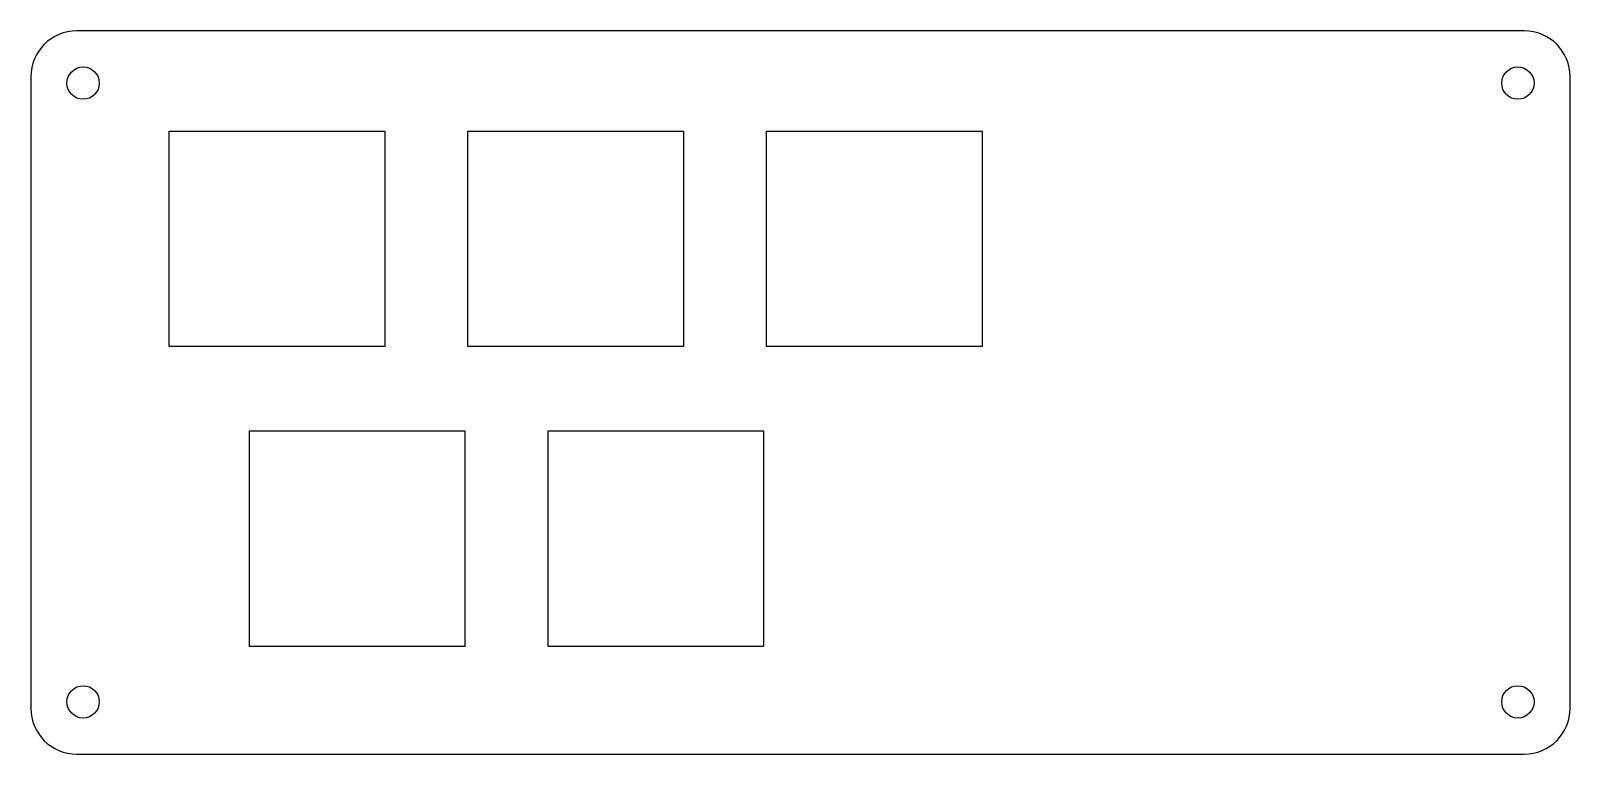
# Model space of a CAD drawing. Header units: millimetres. Extents: x -119 to -19, y 32 to 79.
import ezdxf

# ---------------------------------------------------------------- set-up
doc = ezdxf.new("R2010")
doc.units = ezdxf.units.MM
doc.layers.get('0').update_dxf_attribs({"linetype": 'CONTINUOUS'})

msp = doc.modelspace()

# ---------------------------------------------------------------- linework, layer by layer
msp.add_lwpolyline([(-21.6, 78.8), (-115.6, 78.8, 0.41421), (-118.6, 75.8), (-118.6, 34.8, 0.41421), (-115.6, 31.8), (-21.6, 31.8, 0.41421), (-18.6, 34.8), (-18.6, 75.8, 0.41421)], format="xyb", close=True)
for points in [[(-109.61, 58.28), (-109.61, 72.28), (-95.61, 72.28), (-95.61, 58.28)], [(-90.2, 58.28), (-90.2, 72.28), (-76.2, 72.28), (-76.2, 58.28)], [(-70.8, 58.28), (-70.8, 72.28), (-56.8, 72.28), (-56.8, 58.28)], [(-104.4, 38.8), (-104.4, 52.8), (-90.4, 52.8), (-90.4, 38.8)], [(-85, 38.8), (-85, 52.8), (-71, 52.8), (-71, 38.8)]]:
    msp.add_lwpolyline(points, close=True)
for centre in [(-115.2, 75.4), (-22, 75.4), (-115.2, 35.2), (-22, 35.2)]:
    msp.add_circle(centre, 1.05)

doc.saveas('drawing.dxf')
